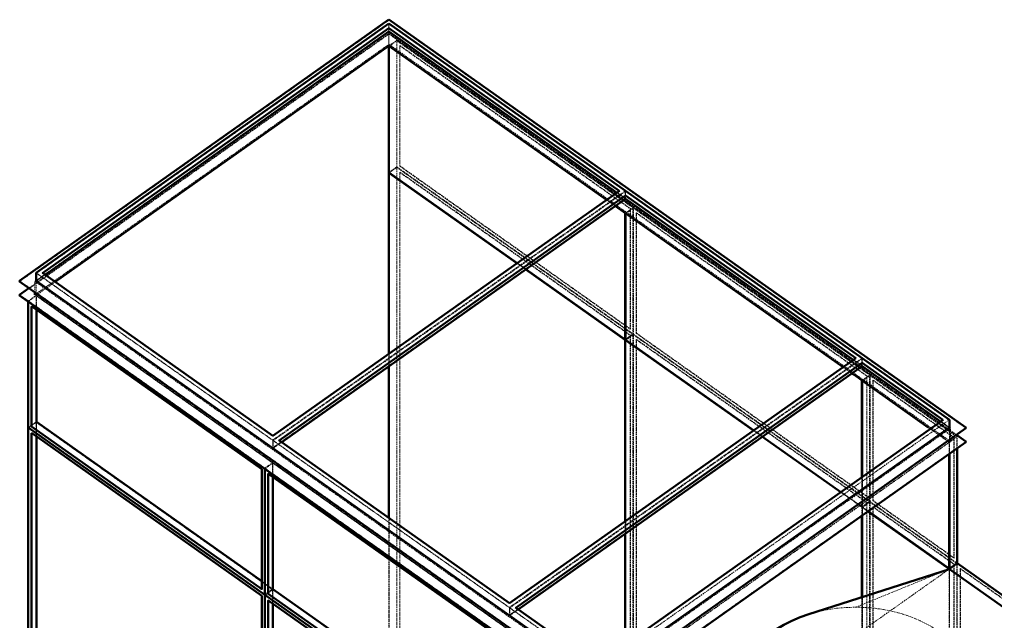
# Model space of a CAD drawing. Header units: millimetres. Extents: x 589 to 12190, y 300 to 8700.
# Drawn here: x 589 to 3082, y 2841 to 4379 of the extents above; entities that cross this region are included whole.
import ezdxf

# ---------------------------------------------------------------- set-up
doc = ezdxf.new("R2010")
doc.units = ezdxf.units.MM
doc.linetypes.add('Hidden', pattern=[15, 5, -3, 5, -2])
for name, color, linetype, lineweight in [('Default', 7, 'Continuous', 50), ('Edges', 7, 'Hidden', 15), ('HiddenEdges', 2, 'Hidden', 15), ('HiddenSilhouettes', 2, 'Hidden', 15), ('Silhouettes', 7, 'Continuous', 50)]:
    doc.layers.add(name, color=color, linetype=linetype, lineweight=lineweight)

# ---------------------------------------------------------------- blocks, each defined once
blk = doc.blocks.new('Isometric')
at = {"layer": 'Edges'}
for points in [[(-1817.264357146283, 1607.347779747086), (-636.3960996893395, 2442.347846318068)], [(-636.3960997575489, 2441.499352774988), (-636.3960996893395, 2442.347846318068)], [(-636.3960673476586, 2442.347823449045), (148.4924720434701, 1887.3478020703)], [(-636.39606839834, 2429.277816265651), (-636.396067415868, 2441.499329905966)], [(-636.3961070342555, 2380.980364392632), (105.0991092167601, 1856.664056766593)], [(-635.5476134211524, 1949.893781691202), (-635.5475788830938, 2379.531827619506)], [(-635.5476630166725, 1332.947630132906), (-635.5476135575766, 1948.196725484219)], [(-635.5476134211524, 1949.893781691202), (-199.3008656051893, 1641.420740981386)], [(-1032.375784207643, 1037.347734303432), (169.705675479066, 1887.3478020703)], [(169.7056766166875, 1871.499307331335), (169.7056766848968, 1872.347800874414)], [(169.705707975897, 1859.277770821997), (169.7057089583686, 1871.499284462313)], [(134.9542296052969, 1834.704761453974), (169.7056692717679, 1810.131782247531)], [(135.554235647247, 1835.129029852932), (169.7056693399804, 1810.980318948979)], [(169.7056692717679, 1810.131782247531), (236.8807808350762, 1762.631804247244)], [(170.554162953084, 1379.893736247548), (170.554197491143, 1809.531782175853)], [(-168.8457391747024, 1619.885714067724), (168.8571410747527, 1381.093711952997)], [(-1895.046105236853, 1580.477724204231), (70.71085820207554, 190.4776133854975)], [(-1842.720207237557, 1533.101573641831), (70.71085141918365, 180.1014657729488)], [(-1854.741054379786, 1083.75178515773), (-1854.741021410605, 1493.873693640854)], [(169.7055850417228, 762.3475844811505), (169.7056346654945, 1379.645173655321)], [(170.5541133575639, 762.9475846892519), (170.5541628166598, 1378.196680040565)], [(170.554162953084, 1379.893736247548), (606.8009107690486, 1071.420695537731)], [(975.8074854008146, 1302.347732561738), (1251.579113397688, 1107.347739884247)], [(975.8074456460045, 1240.131736803877), (982.7270012575009, 1235.238871996231)], [(-1853.89252542619, 1088.393714933995), (-1837.629073107861, 1099.893713924335)], [(-1854.741054379786, 1083.75178515773), (-1069.852482646977, 528.7517409099619)], [(70.71086415084255, 190.4776175919114), (1329.360857168158, 1080.477684341394)], [(1201.08845099958, 1080.834006600744), (1207.585744529029, 1076.239726181583)], [(-1854.741190235547, -606.2332871428262), (-1854.741056085091, 1062.538548347196)], [(-1032.375786367692, 1010.477678760578), (-1032.375784207643, 1037.347734303432)], [(70.71085141918365, 180.1014657729488), (1277.034951551846, 1033.101533778993)], [(70.71086082466536, 143.1014673705713), (1329.360853359649, 1033.101533778993)], [(637.2560371995341, 1049.885668624071), (903.7857757490301, 861.4206787953331)], [(1272.792276019717, 599.6451460296821), (1272.792307478647, 990.9802058680548)], [(-1048.639278005549, 513.7517397140764), (-1048.639245036368, 923.873648197201)], [(996.6766392450581, 795.7369178040226), (1271.943739270596, 601.0936802845249)], [(169.7055512784482, 342.3475032478673), (169.7055815793756, 719.2775257573289)], [(170.5540795942893, 342.9475034559691), (170.5541098952167, 719.8775259654308)], [(954.5942689761669, 468.7713815285415), (1272.792275951504, 598.7966179261903)], [(1272.792275951505, 598.7966179261903), (1272.792277464645, 617.6194104142819)], [(1272.792276019713, 599.6451114692691), (1838.477733124441, 199.6450795789856)], [(-1048.639278005549, 513.7517397140764), (-1047.790749376879, 514.351740143381)], [(-1048.63941386131, -1176.23333258648), (-1048.639279710854, 492.5385029035424)], [(-226.2740099934558, 440.4776333169248), (-226.2740078334059, 467.3476888597788)], [(793.9160802607885, 444.9484426175213), (824.7144123618559, 453.4461239590678), (856.4000807561383, 460.1164125767991), (888.756430415463, 464.9137762405226), (921.5624904733581, 467.8052559632356), (954.5942689761669, 468.7713815285415)], [(954.5942689761669, 468.7713815285415), (987.6259613175571, 467.8053169983968), (1020.432108157097, 464.913654170201), (1052.788544904471, 460.1163515416388), (1084.474041737683, 453.4461849942304), (1115.272547838488, 444.9483815823623), (1144.973191392321, 434.6813519552229), (1173.373473308026, 422.7150424074507), (1200.279353534586, 409.1312400549409), (1225.506891079342, 394.0227793777522), (1248.883884026236, 377.4927487630084), (1270.25047375305, 359.6541853290978), (1289.460871266423, 340.6288542224461), (1306.383788785615, 320.5468213713921), (1320.90356186029, 299.5452938181243), (1332.921271488306, 277.7674600506211), (1342.354312531995, 255.362428967489), (1349.138724270474, 232.482971577002), (1353.228154598699, 209.2855209970999), (1354.594377928071, 185.9285855412013)]]:
    blk.add_lwpolyline(points, dxfattribs=at)
for points in [[(-636.3961070342591, 2380.980321234263, 0), (-636.3961031516865, 2429.277791691321, 0)], [(-636.3961071024685, 2380.131827691184, 0), (-592.2018986291887, 2348.881802475483, 0)], [(-1011.162580772046, 1037.347734303432, 0), (169.7057090265816, 1872.347823743441, 0)], [(169.7056766848968, 1872.347800874414, 0), (954.5942484177067, 1317.347756626646, 0)], [(169.7056693399804, 1810.980318948979, 0), (169.7056998575558, 1810.980340528166, 0)], [(169.7056693399813, 1810.980318948979, 0), (911.200885590998, 1286.664011322939, 0)], [(-1838.477560581879, 1607.347779747086, 0), (-1032.375784207643, 1037.347734303432, 0)], [(-1895.046109045361, 1533.101573641831, 0), (70.7108479624685, 143.1014673705699, 0)], [(-226.2740078334059, 467.3476888597788, 0), (975.8074518533026, 1317.347756626646, 0)], [(-205.0608043978095, 467.3476888597788, 0), (975.8074530591334, 1302.347755430761, 0)], [(975.807452990925, 1301.499261887682, 0), (975.8074530591334, 1302.347755430761, 0)], [(975.8074843501336, 1289.277725378344, 0), (975.8074853326052, 1301.49923901866, 0)], [(-635.5477081308079, 771.7479046667586, 0), (-635.5476664790201, 1289.877571409084, 0)], [(941.656012021484, 1265.128984409278, 0), (975.8074457142179, 1240.980273505325, 0)], [(947.5230775187324, 1260.131805765895, 0), (975.8074456460049, 1240.131736803877, 0)], [(975.8074457142179, 1240.980273505325, 0), (1208.185750570979, 1076.663994580541, 0)], [(976.6559476117013, 912.947678502655, 0), (976.6559738653796, 1239.5317367322, 0)], [(70.71085714657647, 257.3476721173802, 0), (1272.792316833285, 1107.347739884247, 0)], [(-1854.741054379786, 1083.75178515773, 0), (-1853.892525751116, 1084.351785587035, 0)], [(-1032.375784207643, 1037.347734303432, 0), (-226.2740078334059, 467.3476888597788, 0)], [(976.6559147093517, 503.6571241914062, 0), (976.6559370512309, 781.5801415852725, 0)], [(-1048.639278005549, 513.7517397140764, 0), (-263.75070627274, -41.24830453369123, 0)], [(-1047.790749051954, 518.3936694903414, 0), (-1031.527296733624, 529.8936684806808, 0)], [(-226.2740078334059, 467.3476888597788, 0), (70.71085714657647, 257.3476721173802, 0)]]:
    blk.add_polyline3d(points, dxfattribs=at)
blk.add_polyline3d([(1273.640804170878, 598.1966178545131, 0)], close=True, dxfattribs=at)
at = {"layer": 'HiddenEdges'}
for points in [[(-1895.046105407383, 1578.356404029796), (-636.3961064412995, 2468.356474985692)], [(-636.3961064412995, 2468.356474985692), (-636.3961062707692, 2470.477795160128)], [(-636.3961064412995, 2468.356474985692), (1329.360856997628, 1078.356364166958)], [(-1842.720203599579, 1578.356404029797), (-636.3961034669169, 2431.35647203584)], [(-1838.477562741929, 1580.477724204231), (-636.39610305522, 2430.477791971099)], [(-636.39610305522, 2430.477791971099), (-636.3961008951705, 2457.347847513953)], [(-636.3961034669169, 2431.35647203584), (1277.034955189824, 1078.356364166958)], [(-636.3961031516865, 2429.277791691321), (-636.39610305522, 2430.477791971099)], [(-636.3960683018774, 2430.477767396774), (1272.792314673235, 1080.477684341394)], [(-636.3961102498083, 2420.980324423291), (1329.360853189119, 1030.980213604557)], [(-609.5260855510364, 1968.645255174176), (-609.5260508765527, 2399.980365907421)], [(-609.5260508259439, 1968.293807572219), (-609.5260162878851, 2397.931853500525)], [(-635.547648214457, 1949.396701189667), (-635.547613539974, 2380.731803324954)], [(-599.7679759401658, 1971.151880320404), (-599.7679429709847, 2381.273788803528)], [(-635.5476134211524, 1949.893781691202), (-609.5260508259439, 1968.293807572219)], [(-609.5261866817045, 278.3087352716634), (-609.5260509623681, 1966.596751365236)], [(-609.5260855510364, 1968.645255174176), (196.5756908231997, 1398.645209730523)], [(-599.7679759401658, 1971.151880320404), (-598.9194823776713, 1971.751855954175)], [(-635.5477840702176, 259.41162888911), (-635.547648214457, 1949.396701189667)], [(-599.7681117959264, 281.1668080198474), (-599.7679776454711, 1949.93864350987)], [(-1032.375785481683, 1051.49924195624), (148.4924719752607, 1886.49930852722)], [(169.7056733190161, 1860.477746527446), (169.705675479066, 1887.3478020703)], [(169.7057089583723, 1871.499330200363), (169.7057100677366, 1885.299332821772)], [(-1032.375786367692, 1010.477678760578), (169.7056733190161, 1860.477746527446)], [(105.0991092167601, 1856.664056766593), (135.554235647247, 1835.129029852932)], [(118.4403980544666, 1846.381803994136), (134.9542296052969, 1834.704761453974)], [(169.7056692717679, 1810.131782247531), (170.5541628342621, 1810.731757881301)], [(206.3338004340708, 1401.15183487675), (206.3338334032514, 1811.273743359874)], [(-199.3008656051893, 1641.420740981386), (-168.8457391747024, 1619.885714067724)], [(-1836.780504307806, 1606.499286204008), (-1032.375749811901, 1037.699216465802)], [(-1817.264357214492, 1606.499286204008), (-1032.375785481683, 1051.49924195624)], [(-1838.477601395448, 1099.64518589252), (-1838.477566720964, 1530.980296625765)], [(-1837.629073340752, 1099.396657860706), (-1837.629038666269, 1530.731759995994)], [(-1837.629038569803, 1529.53175985264), (-1033.224284073897, 960.7316901144341)], [(-1863.650566098835, 1511.131758767156), (-1059.24581160293, 942.3316890289507)], [(168.8571409383285, 1379.396655746013), (194.8787035335363, 1397.796681627031)], [(196.5756908232001, 1398.645209730523), (1002.677467197438, 828.6451642868692)], [(196.5757255482927, 1398.293762128566), (1000.980480044198, 829.493692390361)], [(206.3338004340708, 1401.15183487675), (207.182293996565, 1401.751810510521)], [(170.5539923040187, -310.5884165545431), (170.5541281597798, 1379.396655746013)], [(185.9689534993768, -273.2332605941492), (185.9690876498321, 1395.538574895873)], [(206.3336645783111, -288.8332374238057), (206.3337987287659, 1379.938598066216)], [(-635.5476664790201, 1289.877571409084), (-635.5476630166725, 1332.947630132906)], [(975.8074496932541, 1290.477701083792), (975.8074518533026, 1317.347756626646)], [(975.8074853326093, 1301.499284756709), (975.8074864419737, 1315.29928737812)], [(911.200885590998, 1286.664011322939), (941.656012021484, 1265.128984409278)], [(975.8074496932541, 1290.477701083792), (1272.792314673235, 1080.477684341394)], [(974.9589519870478, 1240.731712437648), (1000.980514582257, 1259.131738318666)], [(1002.677467197438, 828.6451642868692), (1002.677501871921, 1259.980275020114)], [(1013.284103339984, 1241.873673549992), (1289.055763678539, 1046.873658003479)], [(-1838.477601395448, 1099.64518589252), (-1032.375825021211, 529.6451404488666)], [(-1837.629209196512, -590.5884144398501), (-1837.629073340752, 1099.396657860706)], [(-1032.375785481683, 1051.49924195624), (-1032.375785413474, 1052.347735499319)], [(-1032.375751903741, 1011.677654466027), (-1032.375749811901, 1037.699216465802)], [(-1030.678727933569, 1036.499240760354), (-226.2739734376637, 467.6991710221482)], [(1272.7923106942, 1030.980256762927), (1299.662366851903, 1049.980258277716)], [(1272.792307478647, 990.9802058680548), (1272.792310694197, 1030.980213604557)], [(1289.055730709357, 636.7517495203551), (1289.055763678539, 1046.873658003479)], [(-1030.67873002541, 1010.477678760578), (-226.2739755295042, 441.677609022373)], [(-1069.003954018306, 529.3517413392674), (-1069.003921049126, 939.4736498223915)], [(-1059.24584650443, 941.9802496673228), (-253.144070130194, 371.9802042236693)], [(-1059.24581160293, 942.3316890289507), (-1033.224284073897, 960.7316901144341)], [(-1032.37579041494, 960.1317144806635), (-226.2740140407041, 390.1316690370099)], [(-1031.527296966515, 529.396612417052), (-1031.527262292032, 960.7317145523407)], [(-1047.790716407698, 924.473648626506), (-262.9021446748884, 369.4736043787379)], [(976.6559393273214, 809.893690803895), (976.6559476117013, 912.947678502655)], [(974.9589173125655, 809.3966103023595), (1000.980479907774, 827.7966361833769)], [(976.6557686782567, -880.5884619981969), (976.6559045340168, 809.396610302359)], [(976.6559393273214, 809.893690803895), (1002.67750192253, 828.2937166849124)], [(976.6559393273214, 809.893690803895), (996.6766392450581, 795.7369178040226)], [(991.2223704615758, 824.9385538184488), (992.07086402407, 825.5385294522193)], [(992.0707298736147, -843.2333060378028), (992.07086402407, 825.5385294522193)], [(1002.677366066769, -861.6913556156435), (1002.677501786106, 826.5966604779287)], [(1002.677467197438, 828.6451642868692), (1299.66233217742, 618.645147544471)], [(1002.67750192253, 828.2937166849124), (1297.965301865805, 619.4937061655428)], [(1012.435440952548, -858.8332828674595), (1012.435575103003, 809.9385526225628)], [(1012.435576808309, 831.1517894330964), (1288.207237146863, 636.1517738865832)], [(1013.284068665497, 810.5385282563338), (1289.055729004052, 615.5385127098211)], [(169.7055815793756, 719.2775257573289), (169.7055850417228, 762.3475844811505)], [(170.5541098952167, 719.8775259654308), (170.5541133575639, 762.9475846892519)], [(-1032.375825089423, 528.7966123453748), (-1032.375817949071, 617.6194104142819)], [(1271.943739134172, 599.3966240775417), (1297.965301729381, 617.7966499585591)], [(1289.055594853597, -1053.233322780202), (1289.055729004052, 615.5385127098211)], [(1299.66223104675, -1071.691372358042), (1299.662366766087, 616.5966437355305)], [(1273.640736998035, -237.4035925414878), (1273.640804170878, 598.1966178545131)], [(-1069.004089874067, -1160.633330961289), (-1069.003955723612, 508.1385045287334)], [(-1059.245846277413, 510.9965868936624), (-1033.22431874838, 529.3965879791458)], [(-1057.548824262657, 511.4936673951975), (-1047.790749051954, 518.3936694903414)], [(-1057.548824399081, 509.7966111882142), (-253.1440699031759, -59.00345854999114)], [(-1033.224454467717, -1158.891428114427), (-1033.22431874838, 529.3965879791458)], [(-1032.375825021211, 529.6451404488666), (-226.2740486469747, -40.35490499478692)], [(976.6558034715604, -880.0913814966614), (976.6559147093517, 503.6571241914062)], [(-1047.790751082184, 493.1385033328479), (-262.9021793493748, -61.86154091492017)], [(-226.2740091074456, 481.499196512586), (-226.2740090392367, 482.3476900556643)], [(-226.2739755295042, 441.677609022373), (-226.2739734376637, 467.6991710221482)], [(-224.576953651173, 440.4776333169248), (70.71084629210236, 231.6776227975552)]]:
    blk.add_lwpolyline(points, dxfattribs=at)
for points in [[(-636.3961071048952, 2386.101641647876, 0), (-636.3961034669169, 2431.35647203584, 0)], [(-636.3960674158643, 2441.499375644016, 0), (-636.3960663064993, 2455.299378265426, 0)], [(-1895.046109215892, 1530.980253467395, 0), (-636.3961102498083, 2420.980324423291, 0)], [(-598.9194494084904, 2381.873764437299, 0), (185.9691223243185, 1826.873720189531, 0)], [(-636.3961417087394, 1949.645253659387, 0), (-609.5260855510364, 1968.645255174176, 0)], [(-609.526221406797, 278.6601828736202, 0), (-609.5260855510392, 1968.645220613763, 0)], [(-609.5260508259439, 1968.293807572219, 0), (194.8787036699605, 1399.493737834014, 0)], [(-599.7679759401658, 1971.151880320404, 0), (185.1205957926441, 1416.151836072636, 0)], [(-598.9194840829769, 1950.538619143641, 0), (185.9690876498321, 1395.538574895873, 0)], [(-1032.375749811901, 1037.699216465802, 0), (168.0086881894053, 1886.49930852722, 0)], [(-1032.375751903741, 1011.677654466027, 0), (168.0086860975648, 1860.477746527445, 0)], [(168.8571756128108, 1810.731757881301, 0), (194.8787382080195, 1829.13178376232, 0)], [(169.7056733190161, 1860.477746527446, 0), (975.8074496932541, 1290.477701083792, 0)], [(169.7056998575558, 1810.980340528166, 0), (196.5757254976834, 1829.980320463768, 0)], [(185.1206287618247, 1826.27374455576, 0), (185.9691223243185, 1826.873720189531, 0)], [(185.9690893551378, 1416.751811706407, 0), (185.9691223243185, 1826.873720189531, 0)], [(196.5757255482927, 1398.293762128566, 0), (196.5757600863517, 1827.931808056871, 0)], [(207.1823269657461, 1811.873718993646, 0), (992.0708986985564, 1256.873674745878, 0)], [(-1836.780506399646, 1580.477724204231, 0), (-1032.375751903741, 1011.677654466027, 0)], [(-1838.477566720968, 1530.980253467396, 0), (70.71085100748724, 180.9801458376896, 0)], [(-1838.477566789177, 1530.131759924317, 0), (-1032.375790414941, 960.1317144806635, 0)], [(-1865.347622878667, 1511.980295110977, 0), (-1059.245846504431, 941.9802496673228, 0)], [(-1853.892492781935, 1494.47369407016, 0), (-1069.003921049126, 939.4736498223915, 0)], [(169.7056346654972, 1379.645208215734, 0), (196.5756908232001, 1398.645209730523, 0)], [(170.554162953084, 1379.893736247548, 0), (196.5757255482927, 1398.293762128566, 0)], [(196.5755896925325, -291.6913101719902, 0), (196.5757254118685, 1396.596705921583, 0)], [(206.3338004340708, 1401.15183487675, 0), (991.2223721668806, 846.1517906289823, 0)], [(170.5541281597798, 1379.396655746013, 0), (976.6559045340168, 809.3966103023595, 0)], [(185.1205940873378, 1394.938599262102, 0), (185.9690876498321, 1395.538574895873, 0)], [(207.1822922912602, 1380.538573699987, 0), (992.07086402407, 825.5385294522193, 0)], [(-226.2740091074456, 481.499196512586, 0), (954.5942483494978, 1316.499263083567, 0)], [(-226.2739734376637, 467.6991710221482, 0), (974.1104645636428, 1316.499263083567, 0)], [(-226.2740099934558, 440.4776333169248, 0), (975.8074496932541, 1290.477701083792, 0)], [(-226.2739755295042, 441.677609022373, 0), (974.1104624718027, 1290.477701083792, 0)], [(991.2224051360613, 1256.273699112106, 0), (992.0708986985564, 1256.873674745878, 0)], [(992.0708657293749, 846.7517662627538, 0), (992.0708986985564, 1256.873674745878, 0)], [(1002.67750192253, 828.2937166849124, 0), (1002.677536460588, 1257.931762613217, 0)], [(1012.435576808309, 831.1517894330964, 0), (1012.435609777489, 1241.273697916221, 0)], [(-1865.347657553151, 1080.645184377731, 0), (-1838.477601395448, 1099.64518589252, 0)], [(-1838.477737251209, -590.3398864080357, 0), (-1838.477601395451, 1099.645151332108, 0)], [(-1837.629073244285, 1098.196657717351, 0), (-1033.22431874838, 529.3965879791458, 0)], [(70.71084838394245, 257.6991847973304, 0), (1271.095286385249, 1106.499276858749, 0)], [(70.71085587253538, 271.4991797701873, 0), (1251.579113329479, 1106.499246341169, 0)], [(-1863.650600636894, 1081.493712838851, 0), (-1853.89252542619, 1088.393714933995, 0)], [(-1863.650600773318, 1079.796656631868, 0), (-1059.245846277413, 510.9965868936624, 0)], [(70.71084629210236, 231.6776227975552, 0), (1271.095284293409, 1080.477714858974, 0)], [(606.8009107690486, 1071.420695537731, 0), (637.2560371995341, 1049.885668624071, 0)], [(1207.585744529029, 1076.239726181583, 0), (1272.792310625987, 1030.131720061479, 0)], [(1208.185750570979, 1076.663994580541, 0), (1272.7923106942, 1030.980256762927, 0)], [(-1853.892527456421, 1063.138548776501, 0), (-1069.003955723612, 508.1385045287334, 0)], [(-1011.162580840255, 1036.499240760354, 0), (-226.2740091074456, 481.499196512586, 0)], [(70.71085100748724, 180.9801458376896, 0), (1272.792310694196, 1030.980213604557, 0)], [(1271.943773808655, 1030.731726212829, 0), (1297.965336403863, 1049.131752093847, 0)], [(1288.207270116043, 1046.273682369708, 0), (1289.055763678539, 1046.873658003479, 0)], [(1272.792310625987, 1030.131720061479, 0), (1273.640804188481, 1030.73169569525, 0)], [(-1069.852449677796, 938.8736493930865, 0), (-1069.003921049126, 939.4736498223915, 0)], [(-1059.245846140989, 512.6936431006457, 0), (-1059.24581160293, 942.3316890289507, 0)], [(-1057.548789724598, 941.1317133235025, 0), (-253.1440352286936, 372.3316435852971, 0)], [(-1033.224318611956, 531.093644186129, 0), (-1033.224284073897, 960.7316901144341, 0)], [(-1031.527262195566, 959.5317144089859, 0), (-227.1225076996607, 390.731644670781, 0)], [(903.7857757490301, 861.4206787953331, 0), (974.9589174489897, 811.0936665093432, 0)], [(1012.435576808309, 831.1517894330964, 0), (1013.284070370803, 831.7517650668674, 0)], [(976.6559370512309, 781.5801415852725, 0), (976.6559391908972, 808.1966345969108, 0)], [(1002.677331341677, -861.3399080136871, 0), (1002.677467197435, 828.6451297264562, 0)], [(-635.547749276913, 259.908709390646, 0), (-635.5477081308079, 771.7479046667586, 0)], [(70.71081626479508, -251.2034498406774, 0), (1272.792275951504, 598.7966179261903, 0)], [(1288.207235441558, 614.9385370760501, 0), (1289.055729004052, 615.5385127098211, 0)], [(1299.662196321658, -1071.339924756086, 0), (1299.662332177416, 618.645112984058, 0)], [(1309.420305932529, -1068.833299609858, 0), (1309.420440082984, 599.9385358801646, 0)], [(1310.268933645478, 600.5385115139356, 0), (1854.741186108779, 215.5384808195377, 0)], [(-1069.852484352282, 507.5385040994283, 0), (-1069.003955723612, 508.1385045287334, 0)], [(-1059.245981996749, -1177.29142919991, 0), (-1059.245846277413, 510.9965868936624, 0)], [(-1032.375825089423, 528.7966123453748, 0), (-226.2740487151864, -41.20343309827877, 0)], [(-1031.527296870049, 528.1966122736976, 0), (-227.1225423741434, -40.60345746450776, 0)], [(-224.5769515593324, 466.4991953167005, 0), (70.71084838394245, 257.6991847973304, 0)], [(-205.0608044660189, 466.4991953167005, 0), (70.71085587253538, 271.4991797701873, 0)]]:
    blk.add_polyline3d(points, dxfattribs=at)
at = {"layer": 'HiddenSilhouettes'}
for points in [[(-1836.780504307806, 1606.499286204008), (-636.3960663064993, 2455.299378265426)], [(-1863.046112328818, 1555.728991408253), (-636.3961100792781, 2423.101644597727)], [(-636.3961070342555, 2380.980364392632), (-609.5260508765527, 2399.980365907421)], [(-634.9475728411435, 2379.956096018464), (-609.5260162878851, 2397.931853500525)], [(-609.5260508765527, 2399.980365907421), (196.5757254976834, 1829.980320463768)], [(-609.5260162878851, 2397.931853500525), (194.8787382080195, 1829.13178376232)], [(-1842.720207237557, 1533.101573641831), (-636.3961071048952, 2386.101641647876)], [(-636.3961071048952, 2386.101641647876), (1277.034951551846, 1033.101533778993)], [(-636.3961071024685, 2380.131827691184), (-635.547613539974, 2380.731803324954)], [(-635.547613539974, 2380.731803324954), (170.5541628342621, 1810.731757881301)], [(-599.7679429709847, 2381.273788803528), (-598.9194494084904, 2381.873764437299)], [(-599.7679429709847, 2381.273788803528), (185.1206287618247, 1826.27374455576)], [(-598.9194823776713, 1971.751855954175), (-598.9194494084904, 2381.873764437299)], [(-635.5476135575766, 1948.196725484219), (-609.5260509623681, 1966.596751365236)], [(-599.7679776454711, 1949.93864350987), (-598.9194840829769, 1950.538619143641)], [(-599.7679776454711, 1949.93864350987), (185.1205940873378, 1394.938599262102)], [(-598.919618233432, 281.7667836536184), (-598.9194840829769, 1950.538619143641)], [(139.2505815454101, 1880.812797735658), (168.0086860975648, 1860.477746527445)], [(147.892496519094, 1886.923555250529), (148.4924719752607, 1886.49930852722)], [(148.4924719752607, 1886.49930852722), (148.4924720434701, 1887.3478020703)], [(168.0086860975648, 1860.477746527445), (168.0086881894053, 1886.49930852722)], [(194.8787036699605, 1399.493737834014), (194.8787382080195, 1829.13178376232)], [(196.5757149244059, 1698.453468182692), (196.5757254976834, 1829.980320463768)], [(196.5757254976843, 1829.980320463767), (1002.677501871921, 1259.980275020114)], [(170.5541628342621, 1810.731757881301), (976.6559392084987, 1240.731712437648)], [(185.1205957926441, 1416.151836072636), (185.1206287618247, 1826.27374455576)], [(196.5757600863517, 1827.931808056871), (1000.980514582257, 1259.131738318666)], [(-200.5008655297434, 1640.572212781427), (-170.0457390992565, 1619.037185867766)], [(-199.9008655674666, 1640.996476881407), (-169.4457391369797, 1619.461449967745)], [(-1836.780506399646, 1580.477724204231), (-1836.780504307806, 1606.499286204008)], [(-1836.780506399646, 1580.477724204231), (-1808.022435357223, 1600.81275402931)], [(-1817.264357214492, 1606.499286204008), (-1817.264357146283, 1607.347779747086)], [(-1842.720206573962, 1541.356405286358), (-1842.720203599579, 1578.356404029797)], [(-1838.477566720968, 1530.980253467396), (-1838.477562741929, 1580.477724204231)], [(-1838.477566720968, 1530.980253467396), (-1773.870971146918, 1576.664021546176)], [(-1865.347622878667, 1511.980295110977), (-1838.477566720964, 1530.980296625765)], [(-1863.650566098835, 1511.131758767156), (-1837.629038569803, 1529.53175985264)], [(-1838.47760146366, 1098.796657789029), (-1838.477566789177, 1530.131759924317)], [(-1838.477566720964, 1530.980296625765), (-1032.375790346728, 960.9802511821117)], [(-1838.477566789177, 1530.131759924317), (-1837.629038666269, 1530.731759995994)], [(-1837.629038666269, 1530.731759995994), (-1031.527262292033, 960.7317145523407)], [(-1837.629042409013, 1481.773696972431), (-1837.629038569803, 1529.53175985264)], [(-1865.347623039448, 1509.980252020529), (-1865.347622878667, 1511.980295110977)], [(-1863.650600636894, 1081.493712838851), (-1863.650566098835, 1511.131758767156)], [(-1854.741021410605, 1493.873693640854), (-1853.892492781935, 1494.47369407016)], [(-1853.892492878401, 1493.273693347973), (-1853.892492781935, 1494.47369407016)], [(194.8785678142008, -290.4913344665415), (194.8787035335363, 1397.796681627031)], [(196.5756900995834, 1389.643737391717), (196.5756908231974, 1398.64517517011)], [(169.7056345972846, 1378.796680112242), (170.5541281597793, 1379.396655746013)], [(170.5541281597793, 1379.396655746013), (170.5541289835292, 1389.643737391717)], [(185.120459936883, -273.8332362279202), (185.1205940873378, 1394.938599262102)], [(207.1821581408053, -288.2332617900347), (207.1822922912602, 1380.538573699987)], [(-224.5769515593324, 466.4991953167005), (975.8074864419737, 1315.29928737812)], [(945.3523579196481, 1310.812752292005), (974.1104624718027, 1290.477701083792)], [(953.9942728933315, 1316.923509806876), (954.5942483494978, 1316.499263083567)], [(974.1104624718027, 1290.477701083792), (974.1104645636428, 1316.499263083567)], [(910.6008795490475, 1286.239742923981), (941.0560059795334, 1264.70471601032)], [(975.8074456460045, 1240.131736803877), (976.6559392084987, 1240.731712437648)], [(976.6559392084987, 1240.731712437648), (1273.640804188481, 1030.73169569525)], [(991.2223721668806, 846.1517906289823), (991.2224051360613, 1256.273699112106)], [(1000.980480044198, 829.493692390361), (1000.980514582257, 1259.131738318666)], [(1002.677501871921, 1259.980275020114), (1299.662366851903, 1049.980258277716)], [(1002.677536460588, 1257.931762613217), (1297.965336403863, 1049.131752093847)], [(1012.435609777489, 1241.273697916221), (1288.207270116043, 1046.273682369708)], [(-1863.650600773318, 1079.796656631868), (-1837.629073244285, 1098.196657717351)], [(-1838.477737319421, -591.1884145115275), (-1838.47760146366, 1098.796657789029)], [(-1838.47760146366, 1098.796657789029), (-1032.375825089423, 528.7966123453748)], [(-1837.629077083499, 1050.438551678773), (-1837.629073244285, 1098.196657717351)], [(1250.979137873313, 1106.923493064477), (1251.579113329479, 1106.499246341169)], [(1271.095284293409, 1080.477714858974), (1271.095286385249, 1106.499276858749)], [(-1863.650600636894, 1081.493712838851), (-1059.245881014236, 512.6936677597555)], [(70.71085505716246, 225.3562961609136), (1277.034955189824, 1078.356364166958)], [(605.6009108444946, 1070.572167337773), (636.0560372749806, 1049.037140424112)], [(606.2009108067718, 1070.996431437753), (636.6560372372574, 1049.461404524091)], [(1277.03495221544, 1041.356357010693), (1277.034955189824, 1078.356364166958)], [(-1854.741056085091, 1062.538548347196), (-1853.892527456421, 1063.138548776501)], [(-1853.892527552887, 1061.938548054316), (-1853.892527456421, 1063.138548776501)], [(-1011.162580840255, 1036.499240760354), (-1010.562605315881, 1036.923487580124)], [(1297.965301865805, 619.4937061655428), (1297.965336403863, 1049.131752093847)], [(1299.662363636349, 1009.980207382843), (1299.662366851903, 1049.980258277716)], [(1271.943770564847, 990.3801995802778), (1271.943773808655, 1030.731726212829)], [(1273.640801041141, 991.5801815018253), (1273.640804188481, 1030.73169569525)], [(-1059.24584650443, 941.9802496673228), (-1032.375790346728, 960.9802511821113)], [(-1059.245846665211, 939.9802065768749), (-1059.24584650443, 941.9802496673228)], [(-1057.548824262657, 511.4936673951975), (-1057.548789724598, 941.1317133235025)], [(-1057.548789724598, 941.1317133235025), (-1031.527262195566, 959.5317144089859)], [(-1032.375825021211, 529.6451404488666), (-1032.375790346728, 960.9802511821117)], [(-1032.375790346728, 960.9802511821113), (-226.274013972491, 390.9802057384582)], [(-1032.37579041494, 960.1317144806635), (-1031.527262292032, 960.7317145523407)], [(-1031.527266034776, 911.7736515287775), (-1031.527262195566, 959.5317144089859)], [(-1031.527262292032, 960.7317145523407), (-225.4254859177959, 390.7316691086871)], [(-1047.790716504164, 923.2736479043201), (-1047.790716407698, 924.473648626506)], [(974.9589174489897, 811.0936665093432), (974.9589255404403, 911.7477025243634)], [(975.8074109715226, 808.7966346685885), (975.8074192958597, 912.3476782945531)], [(975.8074110397347, 809.6451627720808), (975.8074192958597, 912.3476782945531)], [(976.6559045340168, 809.3966103023595), (976.6559139421138, 926.4291412052562)], [(902.5857758244761, 860.5721505953748), (975.8074109715226, 808.7966346685885)], [(903.1857757867533, 860.9964146953544), (975.8074110397347, 809.6451627720808)], [(991.2223721668806, 846.1517906289823), (992.0708657293749, 846.7517662627538)], [(975.8074110397347, 809.6451627720808), (996.0766392827813, 795.3126537040439)], [(975.8074109715226, 808.7966346685885), (995.4766393205041, 794.8883896040643)], [(976.6559045340168, 809.396610302359), (1273.640769513999, 599.3965935599608)], [(976.6559391908972, 808.1966345969108), (995.4766393205036, 794.8883896040643)], [(991.2222363111205, -843.8332816715738), (991.2223704615758, 824.9385538184488)], [(1002.677501786106, 826.5966604779287), (1297.965301729381, 617.7966499585591)], [(1013.283934515042, -858.2333072336885), (1013.284068665497, 810.5385282563338)], [(168.8570878239561, 718.6775499871396), (168.8570912863038, 761.7476087109608)], [(1288.207237146863, 636.1517738865832), (1289.055730709357, 636.7517495203551)], [(1272.792208682195, -238.0035927495887), (1272.792275951504, 598.7966179261907)], [(1272.792275951505, 598.7966179261903), (1273.640769513999, 599.3965935599608)], [(1273.640758566496, 463.2145450187941), (1273.640769513999, 599.3965935599608)], [(1273.640769513999, 599.3965935599608), (1273.640769582211, 600.2451216634531)], [(1274.240779695253, 598.6208646742839), (1299.662366766087, 616.5966437355305)], [(1288.207101291103, -1053.833298413973), (1288.207235441558, 614.9385370760501)], [(1309.420440082984, 599.9385358801646), (1853.892692546284, 214.9385051857666)], [(-1069.852480376644, 556.9936663449894), (-1033.224318611956, 531.093644186129)], [(-1069.852482646977, 528.7517409099619), (-1069.003954018306, 529.3517413392674)], [(-1059.245846140989, 512.6936431006457), (-1033.224318611956, 531.093644186129)], [(-1057.548960118418, -1178.491404905359), (-1057.548824399081, 509.7966111882142)], [(-1057.548824399081, 509.7966111882142), (-1031.527296870049, 528.1966122736976)], [(-1057.548824262657, 511.4936673951975), (-253.1441046399991, -57.30637768389761)], [(-1032.375960876972, -1160.339931851689), (-1032.375825021214, 529.6451058884536)], [(-1032.375825089423, 528.7966123453748), (-1031.527296966515, 529.3966124170524)], [(-1031.527302286808, 463.2145450187941), (-1031.527296966515, 529.3966124170524)], [(974.9587815932296, -878.8914057912127), (974.9588926907272, 503.1119232743977)], [(-1048.639279710854, 492.5385029035424), (-1047.790751082184, 493.1385033328479)], [(-1047.79075117865, 491.9385026106615), (-1047.790751082184, 493.1385033328479)], [(-224.576953651173, 440.4776333169248), (-224.5769515593324, 466.4991953167005)]]:
    blk.add_lwpolyline(points, dxfattribs=at)
for points in [[(-636.3960663064993, 2455.299378265426, 0), (168.0086881894053, 1886.49930852722, 0)], [(-636.3961036481796, 2423.101640050254, 0), (1297.360860281085, 1055.728946400536, 0)], [(-609.5260509623681, 1966.596751365236, 0), (194.8787035335363, 1397.796681627031, 0)], [(-598.9194823776713, 1971.751855954175, 0), (185.9690893551378, 1416.751811706407, 0)], [(-636.3961417769515, 1948.796725555896, 0), (-635.547648214457, 1949.396701189667, 0)], [(-635.547648214457, 1949.396701189667, 0), (170.5541281597793, 1379.396655746013, 0)], [(-1030.678727933569, 1036.499240760354, 0), (169.7057100677366, 1885.299332821772, 0)], [(169.7057100677366, 1885.299332821772, 0), (974.1104645636428, 1316.499263083567, 0)], [(104.49910317481, 1856.239788367635, 0), (118.4403980544666, 1846.381803994135, 0)], [(118.4403980544666, 1847.230297585445, 0), (135.5542051296716, 1835.129008273744, 0)], [(170.5541538083526, 1698.453468182692, 0), (170.5541628342621, 1810.731757881301, 0)], [(171.1542035330936, 1809.956050574811, 0), (196.5757253330039, 1827.931783482539, 0)], [(206.3338334032514, 1811.273743359874, 0), (207.1823269657461, 1811.873718993646, 0)], [(206.3338334032514, 1811.273743359874, 0), (991.2224051360613, 1256.273699112106, 0)], [(207.182293996565, 1401.751810510521, 0), (207.1823269657461, 1811.873718993646, 0)], [(-1817.264357214492, 1606.499286204008, 0), (-1816.664381690117, 1606.923533023778, 0)], [(-1842.720203599579, 1578.356404029797, 0), (70.71085505716246, 225.3562961609136, 0)], [(168.8571410747527, 1381.093711952997, 0), (194.8787036699605, 1399.493737834014, 0)], [(170.5541628166598, 1378.196680040565, 0), (196.5757254118685, 1396.596705921583, 0)], [(185.1205957926441, 1416.151836072636, 0), (185.9690893551378, 1416.751811706407, 0)], [(196.5757254118685, 1396.596705921583, 0), (1000.980479907774, 827.7966361833769, 0)], [(207.182293996565, 1401.751810510521, 0), (992.0708657293749, 846.7517662627538, 0)], [(206.3337987287659, 1379.938598066216, 0), (207.1822922912602, 1380.538573699987, 0)], [(206.3337987287659, 1379.938598066216, 0), (991.2223704615758, 824.9385538184488, 0)], [(-636.3961947948615, 1289.277571200982, 0), (-636.3961913325138, 1332.347629924805, 0)], [(954.5942483494978, 1316.499263083567, 0), (954.5942484177067, 1317.347756626646, 0)], [(975.8074864419737, 1315.29928737812, 0), (1271.095286385249, 1106.499276858749, 0)], [(975.8074762317929, 1240.980295084512, 0), (1002.677501871921, 1259.980275020114, 0)], [(976.6559387669363, 1235.238871996231, 0), (976.6559392084987, 1240.731712437648, 0)], [(976.6560086187269, 1239.53176130653, 0), (1002.677536460588, 1257.931762613217, 0)], [(1012.435609777489, 1241.273697916221, 0), (1013.284103339984, 1241.873673549992, 0)], [(1013.284070370803, 831.7517650668674, 0), (1013.284103339984, 1241.873673549992, 0)], [(-1838.47760146366, 1098.796657789029, 0), (-1837.629073340752, 1099.396657860706, 0)], [(-1837.629073340752, 1099.396657860706, 0), (-1031.527296966515, 529.3966124170524, 0)], [(1242.33722289963, 1100.812735549607, 0), (1271.095284293409, 1080.477714858974, 0)], [(1251.579113329479, 1106.499246341169, 0), (1251.579113397688, 1107.347739884247, 0)], [(-1863.650736492654, -608.4913594617046, 0), (-1863.650600773318, 1079.796656631868, 0)], [(1272.792310694199, 1030.980256762927, 0), (1272.792314673235, 1080.477684341394, 0)], [(-1030.67873002541, 1010.477678760578, 0), (-1030.678727933569, 1036.499240760354, 0)], [(-1030.67873002541, 1010.477678760578, 0), (-1001.920658982988, 1030.812708585657, 0)], [(-1011.162580840255, 1036.499240760354, 0), (-1011.162580772046, 1037.347734303432, 0)], [(1288.207237146863, 636.1517738865832, 0), (1288.207270116043, 1046.273682369708, 0)], [(-1048.639245036368, 923.873648197201, 0), (-1047.790716407698, 924.473648626506, 0)], [(1013.284070370803, 831.7517650668674, 0), (1289.055730709357, 636.7517495203551, 0)], [(974.9589149799704, 780.3801656069809, 0), (974.9589173125655, 809.3966103023595, 0)], [(974.9589174489897, 811.0936665093432, 0), (1000.980480044198, 829.493692390361, 0)], [(975.8074110397347, 809.6451627720808, 0), (1002.677467197438, 828.6451642868692, 0)], [(975.8074087353903, 780.9801413771715, 0), (975.8074110397324, 809.6451282116673, 0)], [(975.8074109715226, 808.7966346685885, 0), (976.6559045340168, 809.3966103023595, 0)], [(976.6559391908972, 808.1966345969108, 0), (1002.677501786106, 826.5966604779287, 0)], [(1000.980344188437, -860.4913799101951, 0), (1000.980479907774, 827.7966361833769, 0)], [(1012.435575103003, 809.9385526225628, 0), (1013.284068665497, 810.5385282563338, 0)], [(1012.435575103003, 809.9385526225628, 0), (1288.207235441558, 614.9385370760501, 0)], [(-636.3962775645, 259.6601813588313, 0), (-636.3962363501828, 772.3479047384358, 0)], [(1271.943671768395, -238.6035990373657, 0), (1271.943739064024, 598.5240091538276, 0)], [(1271.943739270596, 601.0936802845249, 0), (1297.965301865805, 619.4937061655428, 0)], [(1273.640769513999, 599.3965935599608, 0), (1839.326226618725, 199.3965616696773, 0)], [(1297.965166010045, -1070.491366135014, 0), (1297.965301729381, 617.7966499585591, 0)], [(1299.662366766087, 616.5966437355305, 0), (1863.650758834108, 217.7966180682761, 0)], [(1309.420440082984, 599.9385358801646, 0), (1310.268933645478, 600.5385115139356, 0)], [(1310.268799495023, -1068.233323976087, 0), (1310.268933645478, 600.5385115139356, 0)], [(-1069.85248255051, 529.9517416321482, 0), (-1069.003954018306, 529.3517413392674, 0)], [(-1059.245881178914, 510.6451389340777, 0), (-1032.375825021211, 529.6451404488666, 0)], [(-1031.527296966515, 529.396612417052, 0), (-225.4255205922782, -40.60343302660158, 0)], [(-1031.527300709262, 480.4385062351193, 0), (-1031.527296870049, 528.1966122736976, 0)], [(975.8073459533812, -5.116766760693281e-05, 0), (975.8073864198295, 503.3845181813026, 0)], [(-205.0608044660189, 466.4991953167005, 0), (-205.0608043978095, 467.3476888597788, 0)], [(-205.0608044660189, 466.4991953167005, 0), (-204.4608289416442, 466.9234421364708, 0)], [(-224.576953651173, 440.4776333169248, 0), (-195.8188826087508, 460.8126631420032, 0)]]:
    blk.add_polyline3d(points, dxfattribs=at)
at = {"layer": 'Silhouettes'}
for points in [[(-1895.046105236853, 1580.477724204231), (-636.3961062707692, 2470.477795160128)], [(-636.3961062707692, 2470.477795160128), (1329.360857168158, 1080.477684341394)], [(-1838.477560581879, 1607.347779747086), (-636.3961008951705, 2457.347847513953)], [(-1816.664381690117, 1606.923533023778), (-636.3960997575489, 2441.499352774988)], [(-636.3961008951705, 2457.347847513953), (169.705675479066, 1887.3478020703)], [(-636.396067415868, 2441.499329905966), (147.892496519094, 1886.923555250529)], [(-636.3960336449975, 2429.277791691326), (139.2505815454101, 1880.812797735658)], [(-636.3961417087394, 1949.645253659387), (-636.3961070342589, 2380.980321234263)], [(-636.3961913325138, 1332.347629924805), (-636.3961417087421, 1949.645219098974)], [(-1010.562605315881, 1036.923487580124), (169.7056766166875, 1871.499307331335)], [(169.705675479066, 1887.3478020703), (975.8074518533026, 1317.347756626646)], [(169.7057089583686, 1871.499284462313), (953.9942728933315, 1316.923509806876)], [(168.8571410747527, 1381.093711952997), (168.8571756128108, 1810.731757881301)], [(169.7056346654972, 1379.645208215734), (169.7056693399777, 1810.980275790609)], [(170.5542322444903, 1809.531806750184), (171.1541730155177, 1809.956028995623)], [(-1838.477562741929, 1580.477724204231), (-1838.477560581879, 1607.347779747086)], [(-169.4457391369797, 1619.461449967745), (169.7056346654967, 1379.645208215734)], [(-1895.046105407383, 1578.356404029796), (-1895.046105236853, 1580.477724204231)], [(-1895.046105407383, 1578.356404029796), (70.71085803154529, 188.3562932110617)], [(-1838.477562741929, 1580.477724204231), (-473.7615158485796, 615.4777309704323)], [(-1895.046109215892, 1530.980253467395), (-1895.046109045361, 1533.101573641831)], [(-1865.347657553151, 1080.645184377731), (-1865.347623039448, 1509.980252020529)], [(-1854.741021410605, 1493.873693640854), (-1069.852449677796, 938.8736493930865)], [(-1853.892525751116, 1084.351785587035), (-1853.892492878401, 1493.273693347973)], [(-1837.629073107861, 1099.893713924335), (-1837.629042409013, 1481.773696972431)], [(169.7056345972851, 1378.796680112242), (169.7056354692663, 1389.643737391717)], [(169.7056346654972, 1379.645208215734), (606.2009108067718, 1070.996431437753)], [(169.7056345972851, 1378.796680112242), (605.6009108444946, 1070.572167337773)], [(170.5541628166598, 1378.196680040565), (236.8807808350762, 1331.296677593393)], [(975.8074853326052, 1301.49923901866), (1250.979137873313, 1106.923493064477)], [(-636.3962363501828, 772.3479047384358), (-636.3961947948615, 1289.277571200982)], [(975.8074192958597, 912.3476782945531), (975.8074457142143, 1240.980230346956)], [(975.8074457142179, 1240.980273505325), (975.8074762317929, 1240.980295084512)], [(-1837.629073107861, 1099.893713924335), (-1069.852480376644, 556.9936663449894)], [(70.71085594074566, 272.3476733132657), (1251.579113397688, 1107.347739884247)], [(1272.792314673235, 1080.477684341394), (1272.792316833285, 1107.347739884247)], [(-1865.347657553151, 1080.645184377731), (-1059.245881178914, 510.6451389340777)], [(-1853.892525751116, 1084.351785587035), (-1069.85248255051, 529.9517416321482)], [(70.7108639803123, 188.3562974174756), (1329.360856997628, 1078.356364166958)], [(1329.360856997628, 1078.356364166958), (1329.360857168158, 1080.477684341394)], [(-1854.741056085091, 1062.538548347196), (-1069.852484352282, 507.5385040994283)], [(-1853.892661606876, -605.6332867135209), (-1853.892527552887, 1061.938548054316)], [(-1011.162580772046, 1037.347734303432), (-226.2740090392367, 482.3476900556643)], [(70.7108606541351, 140.9801471961355), (1329.360853189119, 1030.980213604557)], [(636.0560372749806, 1049.037140424112), (902.5857758244761, 860.5721505953748)], [(636.6560372372574, 1049.461404524091), (903.1857757867533, 860.9964146953544)], [(1277.034951551846, 1033.101533778993), (1277.03495221544, 1041.356357010693)], [(1297.360860281085, 1055.728946400536), (1329.360853359649, 1033.101533778993)], [(1329.360853189119, 1030.980213604557), (1329.360853359649, 1033.101533778993)], [(-1032.375786367692, 1010.477678760578), (-947.5230469710168, 950.4777299579978)], [(1299.66233217742, 618.645147544471), (1299.662363636349, 1009.980207382843)], [(1271.943739270596, 601.0936802845249), (1271.943770564847, 990.3801995802778)], [(1273.640769582211, 600.2451216634531), (1273.640801041141, 991.5801815018253)], [(-1059.245881178914, 510.6451389340777), (-1059.245846665211, 939.9802065768749)], [(-1048.639245036368, 923.873648197201), (-263.7506733035589, 368.8736039494329)], [(-1047.790749376879, 514.351740143381), (-1047.790716504164, 923.2736479043201)], [(-1031.527296733624, 529.8936684806808), (-1031.527266034776, 911.7736515287775)], [(975.8074192958597, 912.3476782945531), (975.8074204278505, 926.4291412052562)], [(996.0766392827813, 795.3126537040439), (1272.792276019717, 599.6451460296821)], [(168.8570575230287, 341.747527477678), (168.8570878239561, 718.6775499871396)], [(-473.7615158485796, 615.4777309704323), (-236.880750287361, 447.9777314766493)], [(793.9160802607885, 444.9484426175213), (1272.792275951504, 598.7966179261903)], [(1271.943739064024, 598.5240091538276), (1271.943739134172, 599.3966240775417)], [(1272.792275951504, 598.7966179261903), (1837.877757600065, 199.2208327592152)], [(1273.640804170878, 598.1966178545131), (1302.844225860561, 577.5466798713705)], [(-1069.852618502737, -1161.233331390594), (-1069.852484352282, 507.5385040994283)], [(-1059.246017034674, -1179.339933366478), (-1059.245881178917, 510.6451043736647)], [(-1059.245881178914, 510.6451389340777), (-253.1441048046777, -59.35490650957536)], [(-1047.790749376879, 514.351740143381), (-263.7507061762735, -40.04830381150532)], [(-1048.639279710854, 492.5385029035424), (-263.7507079780448, -62.46154134422522)], [(-1047.790885232639, -1175.633332157175), (-1047.79075117865, 491.9385026106615)], [(-1031.527432589385, -1160.091403819875), (-1031.527300709262, 480.4385062351193)], [(-205.0608043978095, 467.3476888597788), (70.71085594074566, 272.3476733132657)], [(-236.880750287361, 447.9777314766488), (70.71085498652656, 230.4776165745261)], [(-226.2740099934558, 440.4776333169248), (-118.4403675067515, 364.227731729758)], [(619.7276441299587, 340.6289457751836), (638.9380817428687, 359.6541853290937), (660.3047980767651, 377.4927182454248), (683.6817020492617, 394.0226878250069), (708.9091940065377, 409.1312400549373), (735.8149425740071, 422.7150729250279), (764.215222565801, 434.6813824728006), (793.9160802607885, 444.9484426175213)]]:
    blk.add_lwpolyline(points, dxfattribs=at)
for points in [[(-1808.022435357223, 1600.81275402931, 0), (-636.39606839834, 2429.277816265651, 0)], [(-1773.870971146918, 1576.664021546176, 0), (-636.3961070342591, 2380.980321234263, 0)], [(-635.5475788830938, 2379.531827619506, 0), (-634.9475728411435, 2379.956096018464, 0)], [(-635.5475788830938, 2379.531827619506, 0), (104.49910317481, 1856.239788367635, 0)], [(-636.3961417769515, 1948.796725555896, 0), (-636.3961370769057, 2007.263198973666, 0)], [(-636.3961417087394, 1949.645253659387, 0), (-199.9008655674666, 1640.996476881407, 0)], [(-636.3961417769515, 1948.796725555896, 0), (-200.5008655297434, 1640.572212781427, 0)], [(-635.5476135575766, 1948.196725484219, 0), (-592.2018986291889, 1917.546675821633, 0)], [(-1032.375785413474, 1052.347735499319, 0), (148.4924720434701, 1887.3478020703, 0)], [(-1001.920658982988, 1030.812708585657, 0), (169.705707975897, 1859.277770821997, 0)], [(135.5542051296716, 1835.129008273744, 0), (236.8807808350762, 1763.480297838554, 0)], [(169.705707975897, 1859.277770821997, 0), (945.3523579196481, 1310.812752292005, 0)], [(170.5542322444862, 1809.531757601528, 0), (910.6008795490475, 1286.239742923981, 0)], [(-1817.264357146283, 1607.347779747086, 0), (-1032.375785413474, 1052.347735499319, 0)], [(-170.0457390992565, 1619.037185867766, 0), (169.7056345972846, 1378.796680112242, 0)], [(-1895.046109045361, 1533.101573641831, 0), (-1863.046112328818, 1555.728991408253, 0)], [(-1895.046109215892, 1530.980253467395, 0), (70.71084779193825, 140.9801471961341, 0)], [(-1842.720207237557, 1533.101573641831, 0), (-1842.720206573962, 1541.356405286358, 0)], [(168.8570912863038, 761.7476087109608, 0), (168.8571409383285, 1379.396655746013, 0)], [(-226.2740090392367, 482.3476900556643, 0), (954.5942484177067, 1317.347756626646, 0)], [(-204.4608289416442, 466.9234421364708, 0), (975.807452990925, 1301.499261887682, 0)], [(975.8074518533026, 1317.347756626646, 0), (1272.792316833285, 1107.347739884247, 0)], [(-195.8188826087508, 460.8126631420032, 0), (975.8074843501336, 1289.277725378344, 0)], [(941.0560059795334, 1264.70471601032, 0), (947.5230775187324, 1260.131805765895, 0)], [(975.8074843501336, 1289.277725378344, 0), (1242.33722289963, 1100.812735549607, 0)], [(947.5230775187324, 1260.980299357205, 0), (983.9269523744606, 1235.238871996231, 0)], [(974.9589255404403, 911.7477025243634, 0), (974.9589519870478, 1240.731712437648, 0)], [(976.6559738653796, 1239.5317367322, 0), (976.6560086187269, 1239.53176130653, 0)], [(976.6559738653796, 1239.5317367322, 0), (1201.08845099958, 1080.834006600744, 0)], [(-1865.347793408911, -609.3398879228246, 0), (-1865.347657553154, 1080.645149817319, 0)], [(70.71085498652656, 230.4776165745261, 0), (1272.792314673235, 1080.477684341394, 0)], [(-1837.629208963622, -590.0913583762213, 0), (-1837.629077083499, 1050.438551678773, 0)], [(-1069.852482646977, 528.7517409099619, 0), (-1069.852449677796, 938.8736493930865, 0)], [(974.9588926907272, 503.1119232743977, 0), (974.9589149799704, 780.3801656069809, 0)], [(975.8073864198295, 503.3845181813026, 0), (975.8074087353903, 780.9801413771715, 0)], [(995.4766393205036, 794.8883896040643, 0), (1027.811378400145, 772.0242758097688, 0)], [(995.4766393205041, 794.8883896040643, 0), (1272.792275951504, 598.7966179261907, 0)], [(1272.792276019717, 599.6451460296821, 0), (1299.66233217742, 618.645147544471, 0)], [(1272.792275951504, 598.7966179261907, 0), (1272.792276019713, 599.6451114692691, 0)], [(1273.640804170878, 598.1966178545131, 0), (1274.240779695253, 598.6208646742839, 0)], [(1299.662332177416, 618.645112984058, 0), (1865.347789282144, 218.6450810937745, 0)], [(-1031.527296733624, 529.8936684806808, 0), (-263.7507040024075, -13.00637909866327, 0)]]:
    blk.add_polyline3d(points, dxfattribs=at)

msp = doc.modelspace()

# ---------------------------------------------------------------- block references
at = {"layer": 'Default', "xscale": 0.75, "yscale": 0.75, "zscale": 0.75}
msp.add_blockref('Isometric', (2010, 2526), dxfattribs=at)

doc.saveas('drawing.dxf')
